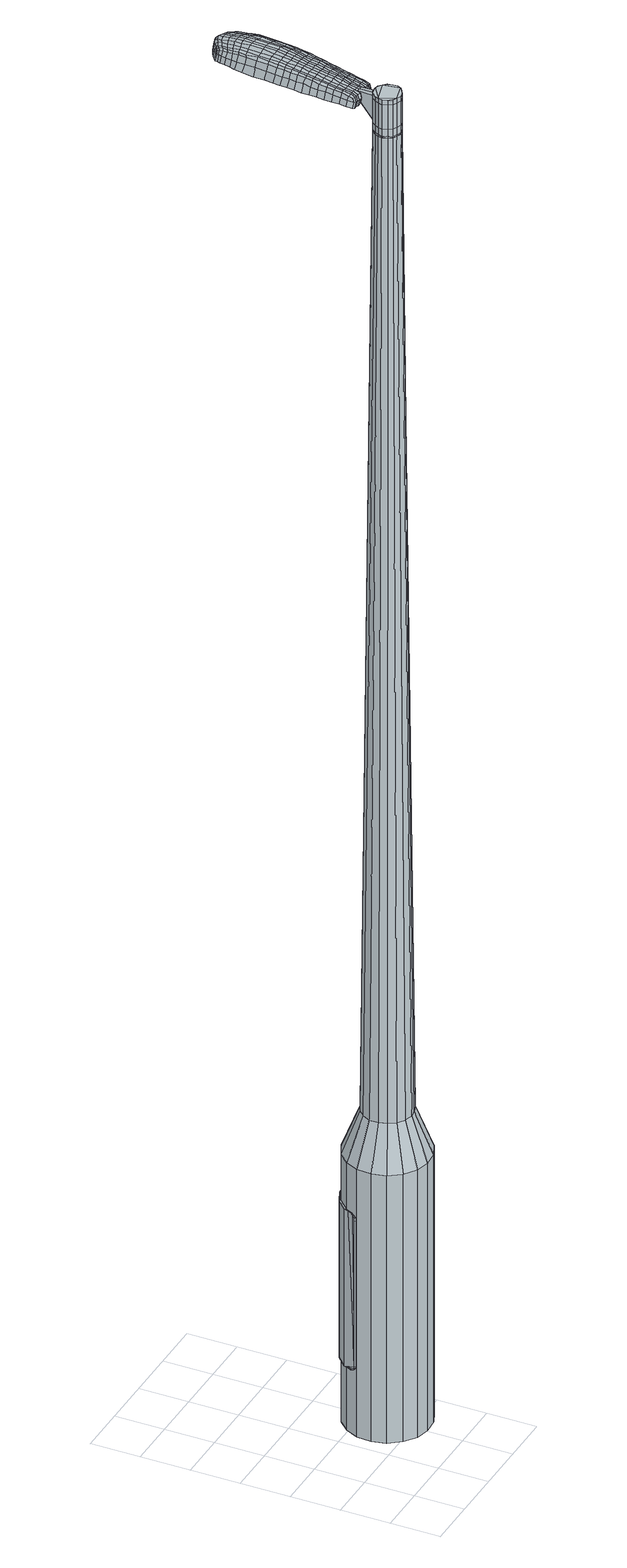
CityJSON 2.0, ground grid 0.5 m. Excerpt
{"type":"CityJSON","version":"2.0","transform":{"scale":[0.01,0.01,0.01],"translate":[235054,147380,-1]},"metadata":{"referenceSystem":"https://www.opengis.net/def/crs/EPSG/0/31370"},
"CityObjects":{
"object1":{"type":"GenericCityObject","attributes":{"cluster":348,"mean_distance_to_centroid":0.255,"new_centroid_x":235055.07,"new_centroid_y":147380.76,"mean_distance_to_camera":8.74,"H1":15.14,"H2":13,"Z_final":113.08,"cluster2":32,"proj_x":235060.36,"proj_y":147381.19,"id_line":87864,"bearing_l":175.3,"distance":5.3,"orientation":"right","G_obj":85.3},"geometry":[{"type":"MultiSurface","lod":"2","boundaries":[[[0,1,2,3]],[[1,4,5,2]],[[4,6,7,5]],[[6,8,9,7]],[[8,10,11,9]],[[10,12,13,11]],[[12,14,15,13]],[[14,16,17,15]],[[16,18,19,17]],[[18,20,21,19]],[[20,22,23,21]],[[22,24,25,23]],[[24,26,27,25]],[[26,28,29,27]],[[28,30,31,29]],[[30,32,33,31]],[[32,34,35,33]],[[34,0,3,35]],[[36,37,38,39]],[[38,40,41,42]],[[41,43,42]],[[42,44,45,46]],[[45,47,46]],[[46,48,49,50]],[[49,51,50]],[[42,46,50,38]],[[50,52,39,38]],[[53,36,39]],[[2,5,7,35]],[[7,9,11,15]],[[11,13,15]],[[15,17,19,23]],[[19,21,23]],[[23,25,27,31]],[[27,29,31]],[[15,23,31,7]],[[31,33,35,7]],[[3,2,35]],[[1,0,54,55]],[[0,34,56,54]],[[34,32,57,56]],[[32,30,58,57]],[[30,28,59,58]],[[28,26,60,59]],[[26,24,61,60]],[[24,22,62,61]],[[22,20,63,62]],[[20,18,64,63]],[[18,16,65,64]],[[16,14,66,65]],[[14,12,67,66]],[[12,10,68,67]],[[10,8,69,68]],[[8,6,70,69]],[[6,4,71,70]],[[4,1,55,71]],[[55,54,72,73]],[[54,56,74,72]],[[56,57,75,74]],[[57,58,76,75]],[[58,59,77,76]],[[59,60,78,77]],[[60,61,79,78]],[[61,62,80,79]],[[62,63,81,80]],[[63,64,82,81]],[[64,65,83,82]],[[65,66,84,83]],[[66,67,85,84]],[[67,68,86,85]],[[68,69,87,86]],[[69,70,88,87]],[[70,71,89,88]],[[71,55,73,89]],[[72,90,91,92]],[[93,94,90,72]],[[95,96,94,93]],[[76,97,96,95]],[[77,98,97,76]],[[99,100,98,77]],[[79,101,100,99]],[[102,103,101,79]],[[81,104,103,102]],[[105,106,104,81]],[[83,107,106,105]],[[84,108,107,83]],[[109,110,108,84]],[[111,112,110,109]],[[113,114,112,111]],[[115,116,114,113]],[[89,117,116,115]],[[92,91,117,89]],[[118,119,120,121]],[[122,118,121,123]],[[124,122,123,125]],[[126,124,125,127]],[[128,126,127,129]],[[130,128,129,131]],[[132,130,131,133]],[[134,132,133,135]],[[136,134,135,137]],[[138,136,137,139]],[[140,138,139,141]],[[142,140,141,143]],[[144,142,143,145]],[[146,144,145,147]],[[148,146,147,149]],[[150,148,149,151]],[[73,72,92]],[[74,93,72]],[[74,75,95,93]],[[75,76,95]],[[78,99,77]],[[78,79,99]],[[80,102,79]],[[80,81,102]],[[82,105,81]],[[82,83,105]],[[85,109,84]],[[85,86,111,109]],[[86,87,113,111]],[[87,88,115,113]],[[88,89,115]],[[73,92,89]],[[152,91,90]],[[152,117,91]],[[153,116,117]],[[153,154,114,116]],[[154,155,112,114]],[[155,156,110,112]],[[156,108,110]],[[157,106,107]],[[157,104,106]],[[158,103,104]],[[158,101,103]],[[159,100,101]],[[159,98,100]],[[160,96,97]],[[160,161,94,96]],[[161,90,94]],[[39,52,150,162]],[[152,90,163,151]],[[53,39,162,119]],[[90,161,120,163]],[[36,53,119,118]],[[161,160,121,120]],[[37,36,118,122]],[[160,97,123,121]],[[38,37,122,124]],[[97,98,125,123]],[[40,38,124,126]],[[98,159,127,125]],[[41,40,126,128]],[[159,101,129,127]],[[43,41,128,130]],[[101,158,131,129]],[[42,43,130,132]],[[158,104,133,131]],[[44,42,132,134]],[[104,157,135,133]],[[45,44,134,136]],[[157,107,137,135]],[[47,45,136,138]],[[107,108,139,137]],[[46,47,138,140]],[[108,156,141,139]],[[48,46,140,142]],[[156,155,143,141]],[[49,48,142,144]],[[155,154,145,143]],[[51,49,144,146]],[[154,153,147,145]],[[50,51,146,148]],[[153,117,149,147]],[[52,50,148,150]],[[117,152,151,149]],[[150,151,164,165]],[[151,163,166,164]],[[163,120,167,166]],[[120,119,168,167]],[[119,162,169,168]],[[162,150,165,169]],[[170,171,172,173]],[[174,170,173,175]],[[170,174,176,177]],[[171,170,177,178]],[[179,180,181,182]],[[183,179,182,184]],[[179,183,185,186]],[[180,179,186,187]],[[188,189,190,191]],[[192,188,191,193]],[[188,192,194,195]],[[189,188,195,196]],[[197,198,199,200]],[[201,197,200,202]],[[197,201,203,204]],[[198,197,204,205]],[[206,207,208,209]],[[210,206,209,211]],[[206,210,212,213]],[[207,206,213,214]],[[215,216,217,218]],[[219,215,218,220]],[[215,219,221,222]],[[216,215,222,223]],[[224,225,226,227]],[[216,224,227,217]],[[224,216,223,228]],[[225,224,228,229]],[[230,231,232,233]],[[225,230,233,226]],[[230,225,229,234]],[[231,230,234,235]],[[236,174,175,237]],[[231,236,237,232]],[[236,231,235,238]],[[174,236,238,176]],[[239,240,241,242]],[[243,239,242,244]],[[239,243,245,246]],[[240,239,246,247]],[[248,249,250,251]],[[240,248,251,241]],[[248,240,247,252]],[[249,248,252,253]],[[254,255,256,257]],[[249,254,257,250]],[[254,249,253,258]],[[255,254,258,259]],[[260,261,262,263]],[[255,260,263,256]],[[260,255,259,264]],[[261,260,264,265]],[[266,171,178,267]],[[261,266,267,262]],[[266,261,265,268]],[[171,266,268,172]],[[269,270,271,272]],[[273,269,272,274]],[[269,273,275,276]],[[270,269,276,277]],[[278,279,280,281]],[[270,278,281,271]],[[278,270,277,282]],[[279,278,282,283]],[[284,285,286,287]],[[279,284,287,280]],[[284,279,283,288]],[[285,284,288,289]],[[290,183,184,291]],[[285,290,291,286]],[[290,285,289,292]],[[183,290,292,185]],[[293,294,295,296]],[[297,293,296,298]],[[293,297,299,300]],[[294,293,300,301]],[[302,303,304,305]],[[294,302,305,295]],[[302,294,301,306]],[[303,302,306,307]],[[308,309,310,311]],[[303,308,311,304]],[[308,303,307,312]],[[309,308,312,313]],[[314,315,316,317]],[[309,314,317,310]],[[314,309,313,318]],[[315,314,318,319]],[[320,180,187,321]],[[315,320,321,316]],[[320,315,319,322]],[[180,320,322,181]],[[323,209,208,324]],[[325,323,324,326]],[[323,325,327,328]],[[209,323,328,211]],[[329,325,326,330]],[[331,329,330,332]],[[329,331,333,334]],[[325,329,334,327]],[[335,331,332,336]],[[337,335,336,338]],[[335,337,339,340]],[[331,335,340,333]],[[341,337,338,342]],[[343,341,342,344]],[[341,343,345,346]],[[337,341,346,339]],[[347,343,344,348]],[[198,347,348,199]],[[347,198,205,349]],[[343,347,349,345]],[[350,351,196,195]],[[352,350,195,194]],[[350,352,353,354]],[[351,350,354,355]],[[356,357,355,354]],[[358,356,354,353]],[[356,358,359,360]],[[357,356,360,361]],[[362,363,361,360]],[[364,362,360,359]],[[362,364,365,366]],[[363,362,366,367]],[[368,369,367,366]],[[370,368,366,365]],[[368,370,203,201]],[[369,368,201,202]],[[371,372,373,374]],[[273,371,374,275]],[[371,273,274,375]],[[372,371,375,376]],[[377,192,193,378]],[[372,377,378,373]],[[377,372,376,379]],[[192,377,379,194]],[[380,381,382,383]],[[219,380,383,221]],[[380,219,220,384]],[[381,380,384,385]],[[386,387,388,389]],[[381,386,389,382]],[[386,381,385,390]],[[387,386,390,391]],[[392,189,196,393]],[[387,392,393,388]],[[392,387,391,394]],[[189,392,394,190]],[[395,396,397,398]],[[177,395,398,178]],[[395,177,176,399]],[[396,395,399,400]],[[401,402,403,404]],[[396,401,404,397]],[[401,396,400,405]],[[402,401,405,406]],[[407,200,199,408]],[[402,407,408,403]],[[407,402,406,409]],[[200,407,409,202]],[[410,411,412,413]],[[182,410,413,184]],[[410,182,181,414]],[[411,410,414,415]],[[416,204,203,417]],[[411,416,417,412]],[[416,411,415,418]],[[204,416,418,205]],[[419,420,421,422]],[[297,419,422,299]],[[419,297,298,423]],[[420,419,423,424]],[[425,210,211,426]],[[420,425,426,421]],[[425,420,424,427]],[[210,425,427,212]],[[428,429,430,431]],[[243,428,431,245]],[[428,243,244,432]],[[429,428,432,433]],[[434,435,436,437]],[[429,434,437,430]],[[434,429,433,438]],[[435,434,438,439]],[[440,207,214,441]],[[435,440,441,436]],[[440,435,439,442]],[[207,440,442,208]],[[443,444,433,432]],[[242,443,432,244]],[[443,242,241,445]],[[444,443,445,446]],[[447,448,439,438]],[[444,447,438,433]],[[447,444,446,449]],[[448,447,449,450]],[[451,324,208,442]],[[448,451,442,439]],[[451,448,450,452]],[[324,451,452,326]],[[453,454,455,456]],[[300,453,456,301]],[[453,300,299,422]],[[454,453,422,421]],[[457,328,327,458]],[[454,457,458,455]],[[457,454,421,426]],[[328,457,426,211]],[[459,460,446,445]],[[251,459,445,241]],[[459,251,250,461]],[[460,459,461,462]],[[463,464,450,449]],[[460,463,449,446]],[[463,460,462,465]],[[464,463,465,466]],[[467,330,326,452]],[[464,467,452,450]],[[467,464,466,468]],[[330,467,468,332]],[[469,470,471,472]],[[306,469,472,307]],[[469,306,301,456]],[[470,469,456,455]],[[473,334,333,474]],[[470,473,474,471]],[[473,470,455,458]],[[334,473,458,327]],[[475,476,462,461]],[[257,475,461,250]],[[475,257,256,477]],[[476,475,477,478]],[[479,480,466,465]],[[476,479,465,462]],[[479,476,478,481]],[[480,479,481,482]],[[483,336,332,468]],[[480,483,468,466]],[[483,480,482,484]],[[336,483,484,338]],[[485,486,487,488]],[[312,485,488,313]],[[485,312,307,472]],[[486,485,472,471]],[[489,340,339,490]],[[486,489,490,487]],[[489,486,471,474]],[[340,489,474,333]],[[491,492,478,477]],[[263,491,477,256]],[[491,263,262,493]],[[492,491,493,494]],[[495,496,482,481]],[[492,495,481,478]],[[495,492,494,497]],[[496,495,497,498]],[[499,342,338,484]],[[496,499,484,482]],[[499,496,498,500]],[[342,499,500,344]],[[501,502,503,504]],[[318,501,504,319]],[[501,318,313,488]],[[502,501,488,487]],[[505,346,345,506]],[[502,505,506,503]],[[505,502,487,490]],[[346,505,490,339]],[[507,508,494,493]],[[267,507,493,262]],[[507,267,178,398]],[[508,507,398,397]],[[509,510,498,497]],[[508,509,497,494]],[[509,508,397,404]],[[510,509,404,403]],[[511,348,344,500]],[[510,511,500,498]],[[511,510,403,408]],[[348,511,408,199]],[[512,513,415,414]],[[322,512,414,181]],[[512,322,319,504]],[[513,512,504,503]],[[514,349,205,418]],[[513,514,418,415]],[[514,513,503,506]],[[349,514,506,345]],[[515,516,376,375]],[[272,515,375,274]],[[515,272,271,517]],[[516,515,517,518]],[[519,352,194,379]],[[516,519,379,376]],[[519,516,518,520]],[[352,519,520,353]],[[521,522,523,524]],[[222,521,524,223]],[[521,222,221,383]],[[522,521,383,382]],[[525,526,527,528]],[[522,525,528,523]],[[525,522,382,389]],[[526,525,389,388]],[[529,351,355,530]],[[526,529,530,527]],[[529,526,388,393]],[[351,529,393,196]],[[531,532,518,517]],[[281,531,517,271]],[[531,281,280,533]],[[532,531,533,534]],[[535,358,353,520]],[[532,535,520,518]],[[535,532,534,536]],[[358,535,536,359]],[[537,538,539,540]],[[228,537,540,229]],[[537,228,223,524]],[[538,537,524,523]],[[541,542,543,544]],[[538,541,544,539]],[[541,538,523,528]],[[542,541,528,527]],[[545,357,361,546]],[[542,545,546,543]],[[545,542,527,530]],[[357,545,530,355]],[[547,548,534,533]],[[287,547,533,280]],[[547,287,286,549]],[[548,547,549,550]],[[551,364,359,536]],[[548,551,536,534]],[[551,548,550,552]],[[364,551,552,365]],[[553,554,555,556]],[[234,553,556,235]],[[553,234,229,540]],[[554,553,540,539]],[[557,558,559,560]],[[554,557,560,555]],[[557,554,539,544]],[[558,557,544,543]],[[561,363,367,562]],[[558,561,562,559]],[[561,558,543,546]],[[363,561,546,361]],[[563,564,550,549]],[[291,563,549,286]],[[563,291,184,413]],[[564,563,413,412]],[[565,370,365,552]],[[564,565,552,550]],[[565,564,412,417]],[[370,565,417,203]],[[566,567,400,399]],[[238,566,399,176]],[[566,238,235,556]],[[567,566,556,555]],[[568,569,406,405]],[[567,568,405,400]],[[568,567,555,560]],[[569,568,560,559]],[[570,369,202,409]],[[569,570,409,406]],[[570,569,559,562]],[[369,570,562,367]],[[571,572,573,574]],[[574,573,575,576]],[[577,575,573,578]],[[578,573,572,579]],[[580,581,582,583]],[[583,582,584,585]],[[586,584,582,587]],[[587,582,581,588]],[[589,590,591,592]],[[592,591,593,594]],[[595,593,591,596]],[[596,591,590,597]],[[598,599,600,601]],[[601,600,602,603]],[[604,602,600,605]],[[605,600,599,606]],[[607,608,609,610]],[[610,609,611,612]],[[613,611,609,614]],[[614,609,608,615]],[[616,617,618,619]],[[619,618,620,621]],[[622,620,618,623]],[[623,618,617,624]],[[625,626,627,628]],[[628,627,617,616]],[[624,617,627,629]],[[629,627,626,630]],[[631,632,633,634]],[[634,633,626,625]],[[630,626,633,635]],[[635,633,632,636]],[[576,575,637,638]],[[638,637,632,631]],[[636,632,637,639]],[[639,637,575,577]],[[640,641,642,643]],[[643,642,644,645]],[[646,644,642,647]],[[647,642,641,648]],[[649,650,651,652]],[[652,651,641,640]],[[648,641,651,653]],[[653,651,650,654]],[[655,656,657,658]],[[658,657,650,649]],[[654,650,657,659]],[[659,657,656,660]],[[661,662,663,664]],[[664,663,656,655]],[[660,656,663,665]],[[665,663,662,666]],[[579,572,667,668]],[[668,667,662,661]],[[666,662,667,669]],[[669,667,572,571]],[[670,671,672,673]],[[673,672,674,675]],[[676,674,672,677]],[[677,672,671,678]],[[679,680,681,682]],[[682,681,671,670]],[[678,671,681,683]],[[683,681,680,684]],[[685,686,687,688]],[[688,687,680,679]],[[684,680,687,689]],[[689,687,686,690]],[[585,584,691,692]],[[692,691,686,685]],[[690,686,691,693]],[[693,691,584,586]],[[694,695,696,697]],[[697,696,698,699]],[[700,698,696,701]],[[701,696,695,702]],[[703,704,705,706]],[[706,705,695,694]],[[702,695,705,707]],[[707,705,704,708]],[[709,710,711,712]],[[712,711,704,703]],[[708,704,711,713]],[[713,711,710,714]],[[715,716,717,718]],[[718,717,710,709]],[[714,710,717,719]],[[719,717,716,720]],[[588,581,721,722]],[[722,721,716,715]],[[720,716,721,723]],[[723,721,581,580]],[[607,610,724,725]],[[725,724,726,727]],[[728,726,724,729]],[[729,724,610,612]],[[727,726,730,731]],[[731,730,732,733]],[[734,732,730,735]],[[735,730,726,728]],[[733,732,736,737]],[[737,736,738,739]],[[740,738,736,741]],[[741,736,732,734]],[[739,738,742,743]],[[743,742,744,745]],[[746,744,742,747]],[[747,742,738,740]],[[745,744,748,749]],[[749,748,599,598]],[[606,599,748,750]],[[750,748,744,746]],[[597,751,752,596]],[[596,752,753,595]],[[754,753,752,755]],[[755,752,751,756]],[[756,757,758,755]],[[755,758,759,754]],[[760,759,758,761]],[[761,758,757,762]],[[762,763,764,761]],[[761,764,765,760]],[[766,765,764,767]],[[767,764,763,768]],[[768,769,770,767]],[[767,770,771,766]],[[604,771,770,602]],[[602,770,769,603]],[[772,773,774,775]],[[775,774,674,676]],[[675,674,774,776]],[[776,774,773,777]],[[594,593,778,779]],[[779,778,773,772]],[[777,773,778,780]],[[780,778,593,595]],[[781,782,783,784]],[[784,783,620,622]],[[621,620,783,785]],[[785,783,782,786]],[[787,788,789,790]],[[790,789,782,781]],[[786,782,789,791]],[[791,789,788,792]],[[597,590,793,794]],[[794,793,788,787]],[[792,788,793,795]],[[795,793,590,589]],[[796,797,798,799]],[[799,798,578,579]],[[577,578,798,800]],[[800,798,797,801]],[[802,803,804,805]],[[805,804,797,796]],[[801,797,804,806]],[[806,804,803,807]],[[598,601,808,809]],[[809,808,803,802]],[[807,803,808,810]],[[810,808,601,603]],[[811,812,813,814]],[[814,813,583,585]],[[580,583,813,815]],[[815,813,812,816]],[[604,605,817,818]],[[818,817,812,811]],[[816,812,817,819]],[[819,817,605,606]],[[820,821,822,823]],[[823,822,698,700]],[[699,698,822,824]],[[824,822,821,825]],[[612,611,826,827]],[[827,826,821,820]],[[825,821,826,828]],[[828,826,611,613]],[[829,830,831]],[[831,830,644,646]],[[645,644,830,832]],[[832,830,833]],[[834,835,836,837]],[[837,836,830,829]],[[833,830,836,838]],[[838,836,835,839]],[[615,608,840,841]],[[841,840,835,834]],[[839,835,840,842]],[[842,840,608,607]],[[833,843,832]],[[832,843,643,645]],[[640,643,843,844]],[[844,843,845]],[[839,846,847,838]],[[838,847,843,833]],[[845,843,847,848]],[[848,847,846,849]],[[607,725,165,842]],[[842,165,846,839]],[[849,846,165,850]],[[850,165,725,727]],[[851,852,853,854]],[[854,853,701,702]],[[700,701,853,823]],[[823,853,852,820]],[[728,729,855,856]],[[856,855,852,851]],[[820,852,855,827]],[[827,855,729,612]],[[845,857,858,844]],[[844,858,652,640]],[[649,652,858,859]],[[859,858,857,860]],[[849,861,862,848]],[[848,862,857,845]],[[860,857,862,863]],[[863,862,861,864]],[[727,731,865,850]],[[850,865,861,849]],[[864,861,865,866]],[[866,865,731,733]],[[867,868,869,870]],[[870,869,707,708]],[[702,707,869,854]],[[854,869,868,851]],[[734,735,871,872]],[[872,871,868,867]],[[851,868,871,856]],[[856,871,735,728]],[[860,873,874,859]],[[859,874,658,649]],[[655,658,874,875]],[[875,874,873,876]],[[864,877,878,863]],[[863,878,873,860]],[[876,873,878,879]],[[879,878,877,880]],[[733,737,881,866]],[[866,881,877,864]],[[880,877,881,882]],[[882,881,737,739]],[[883,884,885,886]],[[886,885,713,714]],[[708,713,885,870]],[[870,885,884,867]],[[740,741,887,888]],[[888,887,884,883]],[[867,884,887,872]],[[872,887,741,734]],[[876,889,890,875]],[[875,890,664,655]],[[661,664,890,891]],[[891,890,889,892]],[[880,893,894,879]],[[879,894,889,876]],[[892,889,894,895]],[[895,894,893,896]],[[739,743,897,882]],[[882,897,893,880]],[[896,893,897,898]],[[898,897,743,745]],[[899,900,901,902]],[[902,901,719,720]],[[714,719,901,886]],[[886,901,900,883]],[[746,747,903,904]],[[904,903,900,899]],[[883,900,903,888]],[[888,903,747,740]],[[892,905,906,891]],[[891,906,668,661]],[[579,668,906,799]],[[799,906,905,796]],[[896,907,908,895]],[[895,908,905,892]],[[796,905,908,805]],[[805,908,907,802]],[[745,749,909,898]],[[898,909,907,896]],[[802,907,909,809]],[[809,909,749,598]],[[816,910,911,815]],[[815,911,723,580]],[[720,723,911,902]],[[902,911,910,899]],[[606,750,912,819]],[[819,912,910,816]],[[899,910,912,904]],[[904,912,750,746]],[[777,913,914,776]],[[776,914,673,675]],[[670,673,914,915]],[[915,914,913,916]],[[595,753,917,780]],[[780,917,913,777]],[[916,913,917,918]],[[918,917,753,754]],[[919,920,921,922]],[[922,921,623,624]],[[622,623,921,784]],[[784,921,920,781]],[[923,924,925,926]],[[926,925,920,919]],[[781,920,925,790]],[[790,925,924,787]],[[756,751,927,928]],[[928,927,924,923]],[[787,924,927,794]],[[794,927,751,597]],[[916,929,930,915]],[[915,930,682,670]],[[679,682,930,931]],[[931,930,929,932]],[[754,759,933,918]],[[918,933,929,916]],[[932,929,933,934]],[[934,933,759,760]],[[935,936,937,938]],[[938,937,629,630]],[[624,629,937,922]],[[922,937,936,919]],[[939,940,941,942]],[[942,941,936,935]],[[919,936,941,926]],[[926,941,940,923]],[[762,757,943,944]],[[944,943,940,939]],[[923,940,943,928]],[[928,943,757,756]],[[932,945,946,931]],[[931,946,688,679]],[[685,688,946,947]],[[947,946,945,948]],[[760,765,949,934]],[[934,949,945,932]],[[948,945,949,950]],[[950,949,765,766]],[[951,952,953,954]],[[954,953,635,636]],[[630,635,953,938]],[[938,953,952,935]],[[955,956,957,958]],[[958,957,952,951]],[[935,952,957,942]],[[942,957,956,939]],[[768,763,959,960]],[[960,959,956,955]],[[939,956,959,944]],[[944,959,763,762]],[[948,961,962,947]],[[947,962,692,685]],[[585,692,962,814]],[[814,962,961,811]],[[766,771,963,950]],[[950,963,961,948]],[[811,961,963,818]],[[818,963,771,604]],[[801,964,965,800]],[[800,965,639,577]],[[636,639,965,954]],[[954,965,964,951]],[[807,966,967,806]],[[806,967,964,801]],[[951,964,967,958]],[[958,967,966,955]],[[603,769,968,810]],[[810,968,966,807]],[[955,966,968,960]],[[960,968,769,768]],[[571,574,173,172]],[[574,576,175,173]],[[586,587,186,185]],[[587,588,187,186]],[[589,592,191,190]],[[592,594,193,191]],[[613,614,213,212]],[[614,615,214,213]],[[616,619,218,217]],[[619,621,220,218]],[[625,628,227,226]],[[628,616,217,227]],[[631,634,233,232]],[[634,625,226,233]],[[576,638,237,175]],[[638,631,232,237]],[[646,647,246,245]],[[647,648,247,246]],[[648,653,252,247]],[[653,654,253,252]],[[654,659,258,253]],[[659,660,259,258]],[[660,665,264,259]],[[665,666,265,264]],[[666,669,268,265]],[[669,571,172,268]],[[676,677,276,275]],[[677,678,277,276]],[[678,683,282,277]],[[683,684,283,282]],[[684,689,288,283]],[[689,690,289,288]],[[690,693,292,289]],[[693,586,185,292]],[[694,697,296,295]],[[697,699,298,296]],[[703,706,305,304]],[[706,694,295,305]],[[709,712,311,310]],[[712,703,304,311]],[[715,718,317,316]],[[718,709,310,317]],[[588,722,321,187]],[[722,715,316,321]],[[772,775,374,373]],[[775,676,275,374]],[[594,779,378,193]],[[779,772,373,378]],[[621,785,384,220]],[[785,786,385,384]],[[786,791,390,385]],[[791,792,391,390]],[[792,795,394,391]],[[795,589,190,394]],[[699,824,423,298]],[[824,825,424,423]],[[825,828,427,424]],[[828,613,212,427]],[[829,831,431,430]],[[831,646,245,431]],[[834,837,437,436]],[[837,829,430,437]],[[615,841,441,214]],[[841,834,436,441]],[[969,970,971,972]],[[973,974,972,971]],[[975,976,977,978]],[[979,980,981,982]],[[970,983,984,971]],[[985,973,971,984]],[[986,975,978,987]],[[988,989,980,979]],[[983,990,991,984]],[[991,992,985,984]],[[993,986,987,994]],[[995,989,988,996]],[[990,997,998,991]],[[998,999,992,991]],[[1000,993,994,1001]],[[1002,995,996,1003]],[[1004,1005,1006,1007]],[[1008,1009,1005,1004]],[[1008,1010,1011,1009]],[[1010,1012,1013,1011]],[[1014,1015,1016,1017]],[[1018,1019,1015,1014]],[[1020,1021,1019,1018]],[[1022,1023,1021,1020]],[[1017,1006,1005,1014]],[[1014,1005,1009,1018]],[[1009,1011,1020,1018]],[[1011,1013,1022,1020]],[[978,977,974,973]],[[987,978,973,985]],[[992,994,987,985]],[[999,1001,994,992]],[[979,982,976,975]],[[988,979,975,986]],[[996,988,986,993]],[[1003,996,993,1000]],[[980,1004,1007,981]],[[989,1008,1004,980]],[[1010,1008,989,995]],[[1012,1010,995,1002]],[[1024,1025,1026,1027]],[[1026,1028,1029,1030]],[[1026,1030,1031,1032]],[[1026,1032,1027]],[[1033,1024,1027,1034]],[[1035,1034,1027,1036]],[[1037,1036,1027]],[[1038,1026,1025,1039]],[[1040,1038,1039,1041]],[[1042,1040,1041,1043]],[[1044,1042,1043,1045]],[[1046,1044,1045,1047]],[[1047,1048,1049,1050]],[[1047,1050,1051,1052]],[[1047,1052,1053,1054]],[[1053,1055,1056,1057]],[[1053,1057,1058,1059]],[[1053,1059,1054]],[[1047,1054,1046]],[[1060,1061,1025,1024]],[[1062,1063,1028,1026]],[[1064,1065,1037,1027]],[[1061,1066,1039,1025]],[[1067,1062,1026,1038]],[[1066,1068,1041,1039]],[[1069,1067,1038,1040]],[[1068,1070,1043,1041]],[[1071,1069,1040,1042]],[[1070,1072,1045,1043]],[[1073,1071,1042,1044]],[[1072,1074,1047,1045]],[[1075,1073,1044,1046]],[[1074,1076,1048,1047]],[[1077,1078,1055,1053]],[[1079,1075,1046,1054]],[[1049,1048,1076,1080]],[[1050,1049,1080,1081]],[[1051,1050,1081,1082]],[[1052,1051,1082,1083]],[[1053,1052,1083,1077]],[[1084,1060,1024,1033]],[[1085,1084,1033,1034]],[[1086,1085,1034,1035]],[[1087,1086,1035,1036]],[[1065,1087,1036,1037]],[[1029,1028,1063,1088]],[[1056,1055,1078,1089]],[[1030,1029,1088,1090]],[[1031,1030,1090,1091]],[[1032,1031,1091,1092]],[[1027,1032,1092,1064]],[[1057,1056,1089,1093]],[[1058,1057,1093,1094]],[[1059,1058,1094,1095]],[[1054,1059,1095,1079]]]}]}
},
"vertices":[
[109,120,384],[123,116,384],[123,116,96],[109,120,96],[135,108,384],[135,108,96],[144,96,384],[144,96,96],[148,82,384],[148,82,96],[147,67,384],[147,67,96],[140,54,384],[140,54,96],[130,43,384],[130,43,96],[117,37,384],[117,37,96],[102,36,384],[102,36,96],[88,39,384],[88,39,96],[76,48,384],[76,48,96],[67,60,384],[67,60,96],[64,74,384],[64,74,96],[65,89,384],[65,89,96],[71,102,384],[71,102,96],[81,112,384],[81,112,96],[95,119,384],[95,119,96],[98,89,1524],[95,85,1524],[93,81,1524],[107,91,1524],[92,77,1524],[94,72,1524],[100,66,1524],[96,68,1524],[105,64,1524],[109,65,1524],[117,70,1524],[113,67,1524],[119,74,1524],[119,79,1524],[115,87,1524],[118,84,1524],[111,90,1524],[102,91,1524],[108,103,429],[116,101,429],[99,102,429],[91,98,429],[85,92,429],[81,84,429],[81,75,429],[83,67,429],[88,60,429],[95,55,429],[104,53,429],[112,54,429],[120,57,429],[126,63,429],[130,71,429],[131,80,429],[128,89,429],[123,96,429],[107,91,1483],[111,90,1483],[102,91,1483],[98,89,1483],[95,85,1483],[93,81,1483],[92,77,1483],[94,72,1483],[96,68,1483],[100,66,1483],[105,64,1483],[109,65,1483],[113,67,1483],[117,70,1483],[119,74,1483],[119,79,1483],[118,84,1483],[115,87,1483],[107,91,1485],[111,89,1485],[111,89,1483],[102,90,1483],[102,90,1485],[98,88,1483],[98,88,1485],[95,85,1485],[93,81,1485],[93,77,1483],[93,77,1485],[94,72,1485],[97,69,1483],[97,69,1485],[100,66,1485],[105,65,1483],[105,65,1485],[109,65,1485],[113,67,1485],[116,70,1483],[116,70,1485],[118,75,1483],[118,75,1485],[118,79,1483],[118,79,1485],[117,83,1483],[117,83,1485],[115,87,1485],[98,89,1519],[102,91,1519],[102,91,1493],[98,89,1493],[95,85,1519],[95,85,1493],[93,81,1519],[93,81,1493],[92,77,1519],[92,77,1493],[94,72,1519],[94,72,1493],[96,68,1519],[96,68,1493],[100,66,1519],[100,66,1493],[105,64,1519],[105,64,1493],[109,65,1519],[109,65,1493],[113,67,1519],[113,67,1493],[117,70,1519],[117,70,1493],[119,74,1519],[119,74,1493],[119,79,1519],[119,79,1493],[118,84,1519],[118,84,1493],[115,87,1519],[115,87,1493],[111,90,1519],[111,90,1493],[111,90,1485],[118,84,1485],[119,79,1485],[119,74,1485],[117,70,1485],[105,64,1485],[96,68,1485],[92,77,1485],[98,89,1485],[102,91,1485],[107,91,1519],[107,91,1493],[112,110,1513],[112,110,1518],[108,110,1513],[105,110,1513],[105,110,1518],[108,110,1518],[134,182,1519],[133,175,1518],[135,176,1509],[136,183,1510],[135,191,1519],[136,192,1510],[133,190,1526],[132,181,1525],[131,174,1525],[95,185,1519],[95,178,1518],[97,177,1525],[97,184,1525],[96,194,1519],[97,193,1526],[95,196,1510],[94,187,1510],[94,180,1509],[119,257,1519],[123,257,1519],[123,258,1513],[119,258,1513],[115,256,1519],[115,257,1513],[115,255,1524],[119,256,1524],[123,255,1524],[113,183,1530],[112,176,1529],[116,176,1529],[116,183,1530],[114,192,1531],[117,192,1531],[110,193,1530],[109,184,1530],[109,176,1529],[107,103,1512],[109,103,1512],[109,104,1517],[107,104,1517],[104,103,1512],[104,104,1517],[103,104,1506],[107,104,1506],[109,103,1506],[137,241,1519],[138,238,1519],[139,239,1512],[139,242,1512],[137,244,1518],[138,244,1512],[136,243,1522],[136,241,1523],[136,238,1524],[138,233,1519],[138,227,1519],[139,228,1512],[139,234,1512],[136,233,1524],[136,227,1525],[137,222,1519],[137,214,1519],[139,215,1511],[139,223,1511],[136,221,1526],[135,213,1526],[136,202,1519],[138,203,1510],[134,202,1526],[124,109,1513],[125,116,1513],[123,116,1518],[122,108,1517],[122,103,1512],[122,104,1516],[124,104,1506],[125,110,1507],[126,117,1507],[126,124,1514],[127,131,1515],[126,131,1520],[124,123,1519],[127,125,1507],[128,132,1507],[128,139,1515],[129,146,1516],[128,145,1522],[127,138,1521],[129,140,1508],[131,147,1508],[130,153,1517],[131,161,1517],[129,160,1524],[128,153,1523],[132,154,1508],[133,162,1509],[132,168,1518],[130,167,1524],[134,169,1509],[102,245,1519],[101,242,1519],[102,241,1524],[103,245,1523],[103,247,1518],[103,247,1522],[101,248,1512],[101,246,1512],[100,243,1512],[100,237,1519],[99,231,1519],[101,231,1525],[102,236,1524],[99,238,1512],[98,232,1512],[98,225,1519],[98,217,1519],[99,216,1526],[100,224,1526],[97,227,1511],[96,219,1511],[97,206,1519],[98,205,1526],[95,207,1510],[93,112,1513],[94,119,1513],[93,120,1507],[92,113,1507],[94,106,1512],[93,107,1506],[94,107,1516],[94,111,1517],[95,118,1518],[94,127,1514],[94,134,1515],[93,135,1507],[93,128,1507],[95,126,1519],[95,133,1520],[94,142,1515],[94,149,1516],[93,150,1508],[93,143,1508],[95,141,1521],[96,148,1522],[95,157,1517],[95,164,1517],[93,165,1509],[93,158,1508],[96,155,1523],[96,163,1524],[95,171,1518],[94,173,1509],[96,170,1524],[107,109,1519],[110,109,1519],[108,117,1520],[110,117,1520],[105,117,1520],[104,110,1519],[108,124,1522],[111,124,1522],[109,132,1523],[112,131,1523],[106,132,1523],[105,125,1521],[110,139,1524],[112,139,1524],[110,147,1525],[113,146,1525],[107,147,1525],[106,139,1524],[111,154,1526],[114,154,1526],[111,161,1527],[114,161,1527],[108,162,1527],[107,154,1526],[112,169,1528],[115,168,1528],[108,169,1528],[119,253,1527],[122,252,1527],[115,252,1526],[114,248,1527],[118,248,1528],[122,248,1528],[118,242,1529],[121,241,1529],[114,241,1528],[113,234,1530],[117,234,1530],[121,234,1530],[116,227,1531],[120,227,1531],[112,227,1530],[112,218,1531],[116,218,1531],[119,218,1531],[115,205,1531],[118,205,1531],[111,205,1531],[104,249,1518],[106,251,1519],[105,252,1513],[103,250,1513],[104,248,1523],[107,250,1523],[110,254,1519],[110,255,1513],[110,253,1524],[136,246,1518],[135,248,1518],[134,247,1523],[135,245,1523],[137,247,1513],[136,249,1513],[132,251,1519],[130,254,1519],[129,252,1524],[132,250,1523],[133,252,1513],[130,255,1513],[126,256,1519],[126,254,1524],[126,257,1513],[131,181,1528],[129,181,1528],[128,174,1528],[130,174,1527],[132,190,1528],[130,190,1529],[126,182,1529],[123,182,1530],[122,175,1529],[125,175,1528],[127,191,1529],[124,191,1530],[120,183,1530],[119,175,1529],[121,192,1531],[98,184,1528],[101,184,1529],[101,193,1529],[99,193,1528],[98,177,1527],[101,177,1528],[105,184,1529],[105,193,1530],[104,177,1528],[95,104,1512],[97,104,1512],[97,105,1517],[95,105,1517],[94,105,1506],[96,105,1506],[100,103,1512],[100,105,1517],[99,104,1506],[121,102,1512],[120,102,1512],[120,103,1506],[122,102,1506],[121,103,1517],[119,103,1517],[117,102,1512],[115,102,1512],[115,103,1506],[118,103,1506],[117,103,1517],[114,103,1517],[112,102,1512],[112,103,1506],[112,104,1517],[121,108,1519],[120,108,1519],[122,116,1520],[121,116,1520],[117,109,1519],[115,109,1519],[118,116,1520],[116,116,1520],[112,109,1519],[113,116,1520],[96,110,1519],[98,110,1519],[98,118,1520],[96,118,1520],[101,110,1519],[101,117,1520],[123,123,1521],[121,123,1521],[124,130,1522],[122,131,1522],[119,123,1521],[116,124,1521],[120,131,1522],[117,131,1523],[114,124,1522],[114,131,1523],[96,125,1521],[98,125,1521],[99,133,1522],[97,133,1522],[102,125,1521],[102,132,1522],[125,138,1523],[123,138,1523],[126,145,1524],[124,145,1524],[121,138,1523],[118,138,1524],[122,146,1525],[119,146,1525],[115,139,1524],[116,146,1525],[97,140,1523],[99,140,1523],[99,147,1524],[97,148,1524],[102,140,1524],[103,147,1525],[127,152,1525],[125,153,1525],[128,160,1526],[126,160,1526],[123,153,1526],[120,153,1526],[123,160,1527],[120,160,1527],[117,153,1526],[117,161,1527],[97,155,1525],[100,155,1525],[100,162,1526],[98,162,1526],[103,155,1526],[104,162,1527],[129,167,1527],[127,167,1527],[124,167,1527],[121,168,1528],[118,168,1528],[98,170,1527],[100,169,1527],[104,169,1528],[104,246,1525],[106,248,1525],[104,242,1526],[106,244,1526],[110,250,1526],[110,246,1527],[135,242,1525],[134,244,1525],[134,241,1526],[135,239,1525],[132,247,1525],[129,249,1526],[129,245,1527],[132,243,1526],[126,251,1526],[126,247,1527],[103,237,1526],[105,238,1527],[102,231,1527],[104,232,1528],[109,240,1528],[108,233,1529],[135,234,1526],[134,235,1527],[133,229,1528],[135,228,1527],[131,237,1527],[128,239,1528],[128,232,1529],[131,231,1528],[125,240,1528],[124,233,1530],[101,225,1528],[104,225,1529],[100,217,1528],[103,217,1529],[108,226,1529],[107,218,1530],[135,221,1528],[133,223,1528],[132,214,1529],[134,213,1528],[130,224,1529],[127,225,1530],[126,216,1530],[130,215,1530],[124,226,1530],[123,217,1531],[100,205,1529],[102,205,1529],[106,205,1530],[133,202,1528],[131,202,1529],[128,203,1530],[125,204,1530],[122,204,1531],[133,176,1509],[131,175,1518],[132,182,1518],[134,184,1509],[133,191,1519],[135,192,1510],[131,190,1525],[130,182,1525],[129,175,1525],[99,177,1525],[97,178,1518],[97,185,1518],[99,184,1525],[98,194,1519],[99,193,1525],[97,195,1510],[96,187,1509],[96,180,1509],[122,255,1513],[122,255,1519],[119,255,1519],[119,256,1513],[115,254,1519],[115,255,1513],[115,253,1524],[119,253,1524],[122,253,1524],[116,176,1528],[113,176,1528],[113,184,1529],[116,183,1529],[114,193,1529],[117,192,1529],[110,193,1529],[110,184,1529],[109,177,1528],[109,106,1516],[109,105,1512],[107,105,1512],[107,106,1516],[104,105,1512],[104,106,1516],[104,106,1506],[107,106,1506],[110,106,1506],[137,239,1512],[136,238,1519],[135,241,1518],[137,242,1512],[135,243,1518],[136,244,1512],[134,242,1522],[134,241,1523],[134,237,1523],[137,228,1512],[136,227,1519],[136,233,1519],[137,234,1512],[134,233,1524],[134,227,1525],[137,215,1511],[135,214,1519],[135,222,1519],[137,223,1511],[134,221,1525],[134,213,1526],[134,202,1519],[136,204,1510],[132,202,1526],[122,116,1518],[123,117,1513],[122,109,1513],[121,109,1517],[121,104,1512],[120,105,1515],[122,105,1506],[123,110,1506],[124,118,1507],[124,131,1520],[125,132,1514],[124,124,1514],[123,124,1519],[125,125,1507],[126,133,1507],[126,146,1522],[127,146,1516],[126,139,1515],[125,138,1521],[127,140,1508],[129,147,1508],[128,160,1523],[129,161,1517],[128,154,1516],[127,153,1522],[130,155,1508],[131,162,1508],[130,168,1517],[129,167,1524],[132,169,1509],[104,241,1523],[103,241,1519],[104,244,1518],[105,244,1523],[104,246,1518],[105,246,1522],[103,247,1512],[102,245,1512],[102,242,1512],[103,230,1525],[101,231,1519],[102,236,1519],[103,236,1524],[101,238,1512],[100,232,1512],[101,216,1526],[100,217,1519],[100,225,1519],[102,224,1525],[99,226,1511],[98,219,1511],[99,206,1519],[100,205,1526],[97,207,1510],[95,120,1507],[96,119,1513],[95,112,1513],[94,113,1506],[96,107,1512],[95,108,1506],[96,107,1515],[96,111,1517],[97,118,1518],[95,135,1507],[96,134,1514],[96,127,1514],[95,128,1507],[97,126,1519],[97,133,1520],[95,150,1508],[96,149,1516],[96,142,1515],[95,143,1508],[97,141,1521],[98,148,1522],[95,165,1508],[97,164,1517],[97,157,1516],[95,158,1508],[98,156,1522],[98,163,1523],[97,171,1517],[96,173,1509],[98,170,1524],[107,110,1518],[110,110,1518],[108,117,1519],[110,117,1519],[105,118,1519],[104,111,1518],[108,125,1520],[111,125,1520],[109,132,1521],[112,132,1521],[106,133,1521],[106,125,1520],[110,140,1523],[112,139,1523],[110,147,1524],[113,147,1524],[107,147,1524],[107,140,1523],[111,154,1525],[114,154,1525],[111,162,1526],[114,162,1526],[108,162,1526],[108,155,1525],[112,169,1527],[115,169,1527],[109,169,1527],[122,251,1526],[119,251,1526],[115,251,1525],[115,247,1526],[118,247,1526],[122,247,1526],[121,241,1528],[118,241,1528],[114,241,1527],[113,234,1528],[117,234,1529],[121,234,1529],[120,226,1530],[117,227,1530],[113,227,1529],[112,218,1530],[116,218,1530],[119,218,1530],[118,205,1530],[115,205,1530],[111,205,1530],[106,250,1513],[107,250,1518],[105,248,1518],[104,249,1512],[106,247,1523],[108,248,1523],[111,252,1519],[111,253,1513],[111,251,1523],[132,246,1523],[133,247,1518],[134,245,1518],[134,244,1523],[136,245,1512],[134,247,1512],[128,251,1523],[128,252,1519],[131,249,1519],[131,248,1523],[132,250,1513],[129,253,1513],[125,254,1519],[125,252,1524],[126,254,1513],[127,175,1527],[128,182,1527],[129,181,1527],[128,174,1526],[130,190,1527],[129,190,1528],[122,175,1528],[122,183,1528],[126,182,1528],[125,175,1527],[126,191,1528],[123,192,1529],[119,183,1529],[119,176,1528],[120,192,1529],[102,193,1528],[101,184,1527],[100,184,1527],[100,193,1527],[100,177,1526],[101,177,1527],[105,184,1528],[106,193,1528],[105,177,1527],[97,107,1516],[97,106,1512],[96,106,1512],[96,107,1516],[95,107,1506],[96,107,1506],[100,106,1512],[101,107,1516],[100,107,1506],[121,105,1506],[120,104,1512],[121,104,1506],[120,105,1516],[119,105,1516],[115,105,1506],[115,104,1512],[117,104,1512],[118,105,1506],[117,105,1516],[114,105,1516],[112,105,1512],[112,105,1506],[112,106,1516],[120,109,1518],[121,116,1519],[120,116,1519],[115,110,1518],[117,110,1518],[118,117,1519],[116,117,1519],[113,117,1519],[98,118,1519],[98,111,1518],[97,111,1518],[97,118,1519],[101,111,1518],[101,118,1519],[121,124,1520],[122,124,1520],[123,131,1521],[122,131,1521],[116,124,1520],[119,124,1520],[120,131,1521],[117,132,1521],[114,124,1520],[114,132,1521],[99,133,1521],[99,126,1520],[97,126,1520],[98,133,1521],[102,125,1520],[102,133,1521],[123,139,1522],[124,138,1522],[125,146,1523],[124,146,1523],[118,139,1522],[121,139,1522],[121,146,1523],[119,146,1524],[115,139,1523],[116,147,1524],[100,148,1523],[99,141,1522],[98,141,1522],[98,148,1523],[103,140,1522],[103,148,1523],[125,153,1524],[126,153,1524],[127,160,1525],[126,160,1525],[119,154,1525],[122,153,1524],[123,161,1525],[120,161,1526],[117,154,1525],[117,161,1526],[100,163,1525],[100,155,1524],[99,155,1524],[99,163,1525],[104,155,1524],[104,162,1525],[127,168,1526],[128,167,1526],[121,168,1527],[124,168,1526],[118,169,1527],[101,170,1526],[99,170,1526],[104,170,1526],[107,246,1524],[106,245,1524],[105,241,1525],[107,243,1525],[111,249,1525],[110,245,1525],[133,240,1525],[132,244,1524],[134,242,1524],[134,238,1525],[128,244,1526],[128,248,1525],[131,246,1524],[131,242,1525],[125,250,1525],[125,246,1526],[106,238,1526],[104,236,1526],[103,230,1526],[105,231,1527],[110,239,1526],[109,233,1527],[132,229,1527],[133,235,1526],[134,233,1526],[133,227,1526],[127,232,1528],[128,239,1527],[130,237,1526],[130,230,1527],[125,240,1527],[124,233,1528],[104,225,1527],[103,224,1527],[102,216,1527],[104,217,1528],[108,226,1528],[108,217,1529],[131,214,1528],[132,222,1527],[133,221,1527],[133,213,1527],[126,216,1529],[127,225,1529],[130,224,1528],[129,215,1528],[123,226,1529],[123,217,1530],[103,205,1528],[101,205,1528],[107,205,1529],[130,202,1528],[132,202,1528],[125,204,1529],[128,203,1529],[121,205,1530],[122,105,1508],[115,105,1508],[119,138,1509],[127,137,1509],[121,159,1510],[130,158,1510],[125,198,1512],[135,198,1512],[133,180,1511],[124,180,1511],[127,216,1513],[127,230,1514],[136,229,1514],[136,216,1513],[108,106,1508],[111,138,1509],[113,160,1510],[116,199,1512],[115,181,1511],[117,217,1513],[119,231,1514],[102,106,1508],[103,139,1509],[104,160,1510],[107,200,1512],[105,182,1511],[110,231,1514],[108,218,1513],[95,107,1508],[95,140,1509],[96,161,1510],[97,201,1512],[96,183,1511],[101,232,1514],[99,219,1513],[128,243,1514],[127,248,1514],[134,247,1514],[136,243,1514],[120,244,1514],[120,249,1514],[111,245,1514],[113,249,1514],[103,245,1514],[106,250,1514],[125,253,1515],[122,256,1515],[123,256,1515],[129,253,1515],[120,253,1515],[121,256,1515],[116,254,1515],[120,257,1515],[112,254,1515],[119,257,1515],[69,100,334],[70,104,334],[70,104,165],[64,91,171],[69,100,165],[67,96,165],[66,94,166],[65,92,167],[64,91,169],[67,96,334],[66,94,333],[65,92,332],[64,91,331],[64,91,328],[81,114,165],[81,114,334],[94,120,165],[94,120,334],[109,121,165],[109,121,334],[124,118,165],[124,118,334],[136,109,165],[136,109,334],[139,106,334],[141,103,334],[143,101,333],[144,99,332],[145,98,331],[145,98,328],[139,106,165],[145,98,171],[145,98,169],[144,99,167],[143,101,166],[141,103,165],[71,99,334],[73,102,334],[73,102,165],[71,99,165],[67,89,171],[67,89,328],[83,112,334],[83,112,165],[95,117,334],[95,117,165],[109,119,334],[109,119,165],[123,115,334],[123,115,165],[134,107,334],[134,107,165],[137,104,334],[143,96,328],[143,96,171],[137,104,165],[139,101,334],[140,99,333],[142,97,332],[142,96,331],[70,95,334],[68,93,333],[68,91,332],[67,90,331],[70,95,165],[142,96,169],[68,93,166],[68,91,167],[67,90,169],[142,97,167],[140,99,166],[139,101,165]
]}
